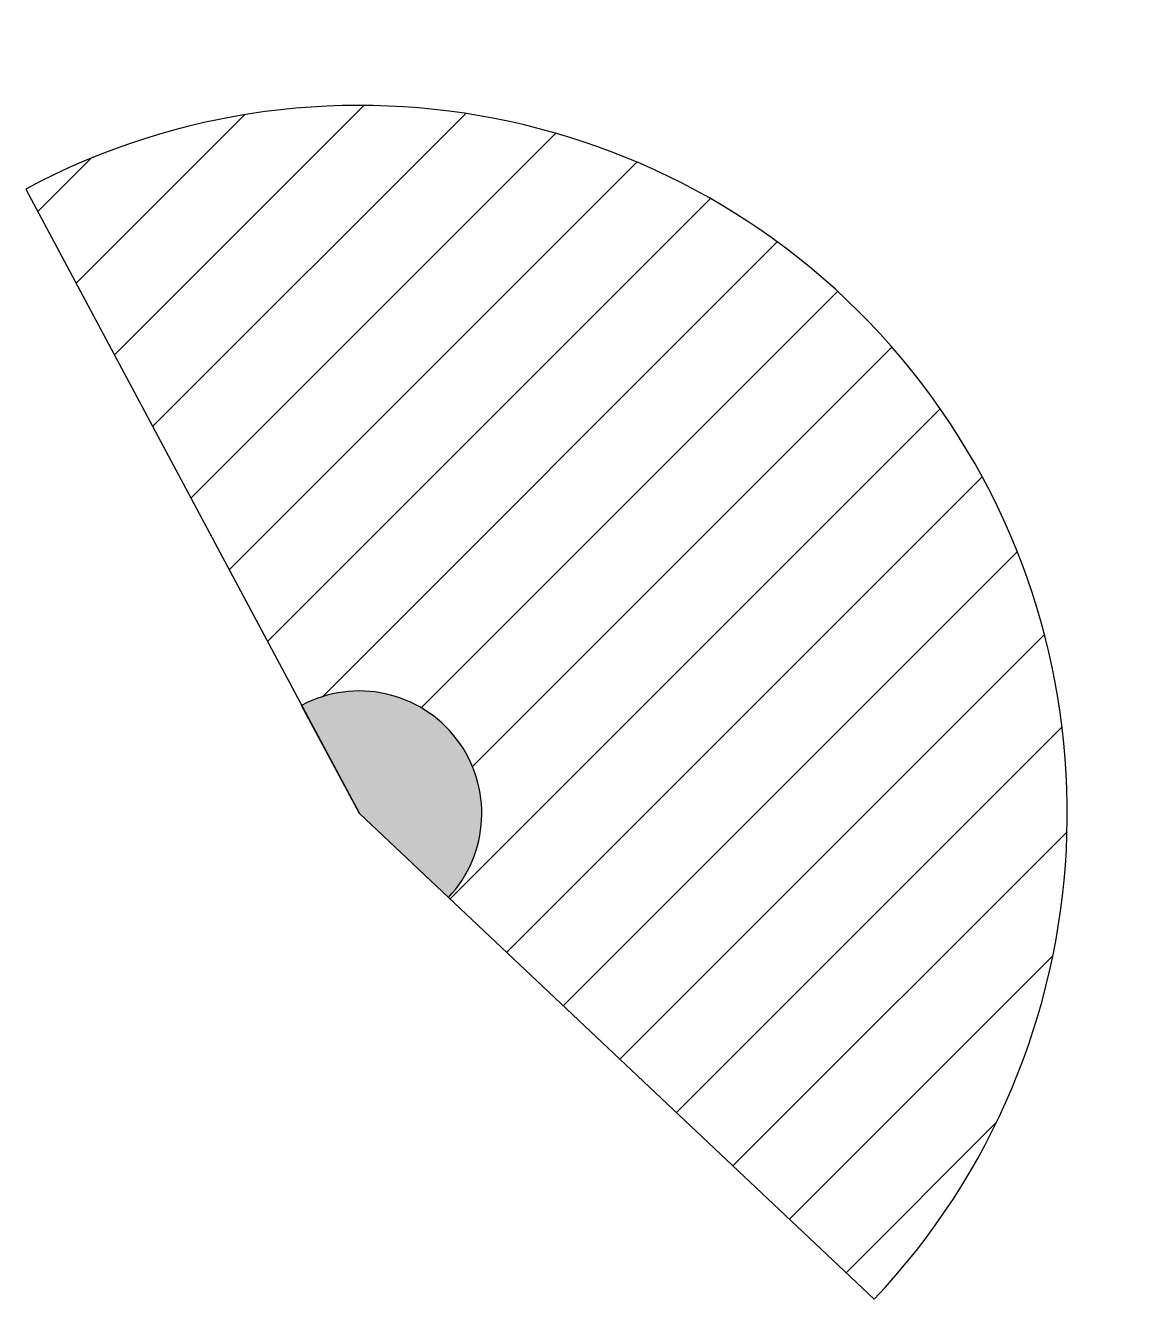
# Model space of a CAD drawing. Header units: millimetres. Extents: x 10199.5 to 10244.7, y -306.4 to -254.4.
import ezdxf

# ---------------------------------------------------------------- set-up
doc = ezdxf.new("R2010")
doc.units = ezdxf.units.MM

# ---------------------------------------------------------------- blocks, each defined once
blk = doc.blocks.new('*U9')
for p, q in [((-13.623, 25.495), (0, 0)), ((0, 0), (-2.356, 4.41)), ((21.025, -19.837), (0, 0)), ((0, 0), (3.637, -3.431))]:
    blk.add_line(p, q)
blk = doc.blocks.new('6FB1')
h = blk.add_hatch()
h.set_pattern_fill('ANSI31', color=3, style=0)
edge = h.paths.add_edge_path()
edge.add_line((3.637, -3.431), (21.025, -19.837))
edge.add_arc((0, 0), 28.906, 316.6653, 478.1174)
edge.add_line((-13.623, 25.495), (-2.356, 4.41))
edge.add_arc((0, 0), 5, -43.3347, 118.1174, ccw=False)
h = blk.add_hatch(color=3)
edge = h.paths.add_edge_path()
edge.add_line((0, 0), (3.637, -3.431))
edge.add_arc((0, 0), 5, 316.6653, 478.1174)
edge.add_line((-2.356, 4.41), (0, 0))
at = {"color": 2}
blk.add_arc((0, 0), 28.906, 316.6653, 118.1174, dxfattribs=at)
blk.add_arc((0, 0), 5, 316.6653, 118.1174)

msp = doc.modelspace()

# ---------------------------------------------------------------- block references
for name in ['6FB1', '*U9']:
    msp.add_blockref(name, (10213.171, -286.534))

doc.saveas('drawing.dxf')
